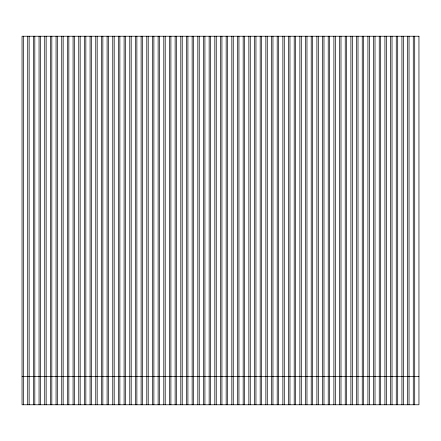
<?xml version="1.0" encoding="UTF-8"?>
<svg xmlns="http://www.w3.org/2000/svg" width="441" height="441" viewBox="0 0 441 441"><rect width="100%" height="100%" fill="white"/><g stroke="black" fill="none" stroke-linecap="round" stroke-linejoin="round"><path stroke-width="0.66" d="M22.05 376.427L39.062 376.427M39.26 376.427L51.652 376.427M51.818 376.427L97.086 376.427M97.18 376.427L112.769 376.427M112.924 376.427L158.132 376.427M158.358 376.427L170.75 376.427M170.888 376.427L186.482 376.427M186.582 376.427L221.702 376.427M221.917 376.427L231.839 376.427M232.032 376.427L249.937 376.427M250.268 376.427L267.152 376.427M267.279 376.427L277.202 376.427M277.483 376.427L295.387 376.427M295.63 376.427L305.552 376.427M305.718 376.427L340.843 376.427M340.987 376.427L356.582 376.427M356.681 376.427L369.018 376.427M369.338 376.427L396.272 376.427M396.376 376.427L408.691 376.427M409.028 376.427L418.95 376.427M414.7 36.223L414.7 404.777M413.278 36.223L413.278 404.777M409.028 36.223L409.028 404.777M407.611 36.223L407.611 404.777M403.355 36.223L403.355 404.777M401.938 36.223L401.938 404.777M397.688 36.223L397.688 404.777M396.272 36.223L396.272 404.777M392.016 36.223L392.016 404.777M390.599 36.223L390.599 404.777M386.349 36.223L386.349 404.777M384.932 36.223L384.932 404.777M380.677 36.223L380.677 404.777M379.26 36.223L379.26 404.777M375.01 36.223L375.01 404.777M373.588 36.223L373.588 404.777M369.338 36.223L369.338 404.777M367.921 36.223L367.921 404.777M363.665 36.223L363.665 404.777M362.248 36.223L362.248 404.777M357.998 36.223L357.998 404.777M356.582 36.223L356.582 404.777M352.326 36.223L352.326 404.777M350.909 36.223L350.909 404.777M346.659 36.223L346.659 404.777M345.242 36.223L345.242 404.777M340.987 36.223L340.987 404.777M339.57 36.223L339.57 404.777M335.32 36.223L335.32 404.777M333.898 36.223L333.898 404.777M329.648 36.223L329.648 404.777M328.231 36.223L328.231 404.777M323.975 36.223L323.975 404.777M322.558 36.223L322.558 404.777M318.308 36.223L318.308 404.777M316.892 36.223L316.892 404.777M312.636 36.223L312.636 404.777M311.219 36.223L311.219 404.777M306.969 36.223L306.969 404.777M305.552 36.223L305.552 404.777M301.297 36.223L301.297 404.777M299.88 36.223L299.88 404.777M295.63 36.223L295.63 404.777M294.208 36.223L294.208 404.777M289.957 36.223L289.957 404.777M288.541 36.223L288.541 404.777M284.285 36.223L284.285 404.777M282.868 36.223L282.868 404.777M278.618 36.223L278.618 404.777M277.202 36.223L277.202 404.777M272.946 36.223L272.946 404.777M271.529 36.223L271.529 404.777M267.279 36.223L267.279 404.777M265.862 36.223L265.862 404.777M261.607 36.223L261.607 404.777M260.19 36.223L260.19 404.777M255.94 36.223L255.94 404.777M254.518 36.223L254.518 404.777M250.268 36.223L250.268 404.777M248.851 36.223L248.851 404.777M244.595 36.223L244.595 404.777M243.178 36.223L243.178 404.777M238.928 36.223L238.928 404.777M237.512 36.223L237.512 404.777M233.256 36.223L233.256 404.777M231.839 36.223L231.839 404.777M227.589 36.223L227.589 404.777M226.172 36.223L226.172 404.777M221.917 36.223L221.917 404.777M220.5 36.223L220.5 404.777M216.25 36.223L216.25 404.777M214.828 36.223L214.828 404.777M210.578 36.223L210.578 404.777M209.161 36.223L209.161 404.777M204.905 36.223L204.905 404.777M203.488 36.223L203.488 404.777M199.238 36.223L199.238 404.777M197.822 36.223L197.822 404.777M193.566 36.223L193.566 404.777M192.149 36.223L192.149 404.777M187.899 36.223L187.899 404.777M186.482 36.223L186.482 404.777M182.227 36.223L182.227 404.777M180.81 36.223L180.81 404.777M176.56 36.223L176.56 404.777M175.138 36.223L175.138 404.777M170.888 36.223L170.888 404.777M169.471 36.223L169.471 404.777M165.215 36.223L165.215 404.777M163.798 36.223L163.798 404.777M159.548 36.223L159.548 404.777M158.132 36.223L158.132 404.777M153.876 36.223L153.876 404.777M152.459 36.223L152.459 404.777M148.209 36.223L148.209 404.777M146.792 36.223L146.792 404.777M142.537 36.223L142.537 404.777M141.12 36.223L141.12 404.777M136.87 36.223L136.87 404.777M135.448 36.223L135.448 404.777M131.197 36.223L131.197 404.777M129.781 36.223L129.781 404.777M125.525 36.223L125.525 404.777M124.108 36.223L124.108 404.777M119.858 36.223L119.858 404.777M118.442 36.223L118.442 404.777M114.186 36.223L114.186 404.777M112.769 36.223L112.769 404.777M108.519 36.223L108.519 404.777M107.102 36.223L107.102 404.777M102.847 36.223L102.847 404.777M101.43 36.223L101.43 404.777M97.18 36.223L97.18 404.777M95.758 36.223L95.758 404.777M91.508 36.223L91.508 404.777M90.091 36.223L90.091 404.777M85.835 36.223L85.835 404.777M84.418 36.223L84.418 404.777M80.168 36.223L80.168 404.777M78.752 36.223L78.752 404.777M74.496 36.223L74.496 404.777M73.079 36.223L73.079 404.777M68.829 36.223L68.829 404.777M67.412 36.223L67.412 404.777M63.157 36.223L63.157 404.777M61.74 36.223L61.74 404.777M57.49 36.223L57.49 404.777M56.068 36.223L56.068 404.777M51.818 36.223L51.818 404.777M50.401 36.223L50.401 404.777M46.145 36.223L46.145 404.777M44.728 36.223L44.728 404.777M40.478 36.223L40.478 404.777M39.062 36.223L39.062 404.777M34.806 36.223L34.806 404.777M33.389 36.223L33.389 404.777M29.139 36.223L29.139 404.777M27.722 36.223L27.722 404.777M23.467 36.223L23.467 404.777M418.95 36.223L22.05 36.223L22.05 404.777L418.95 404.777L418.95 36.223"/></g></svg>
